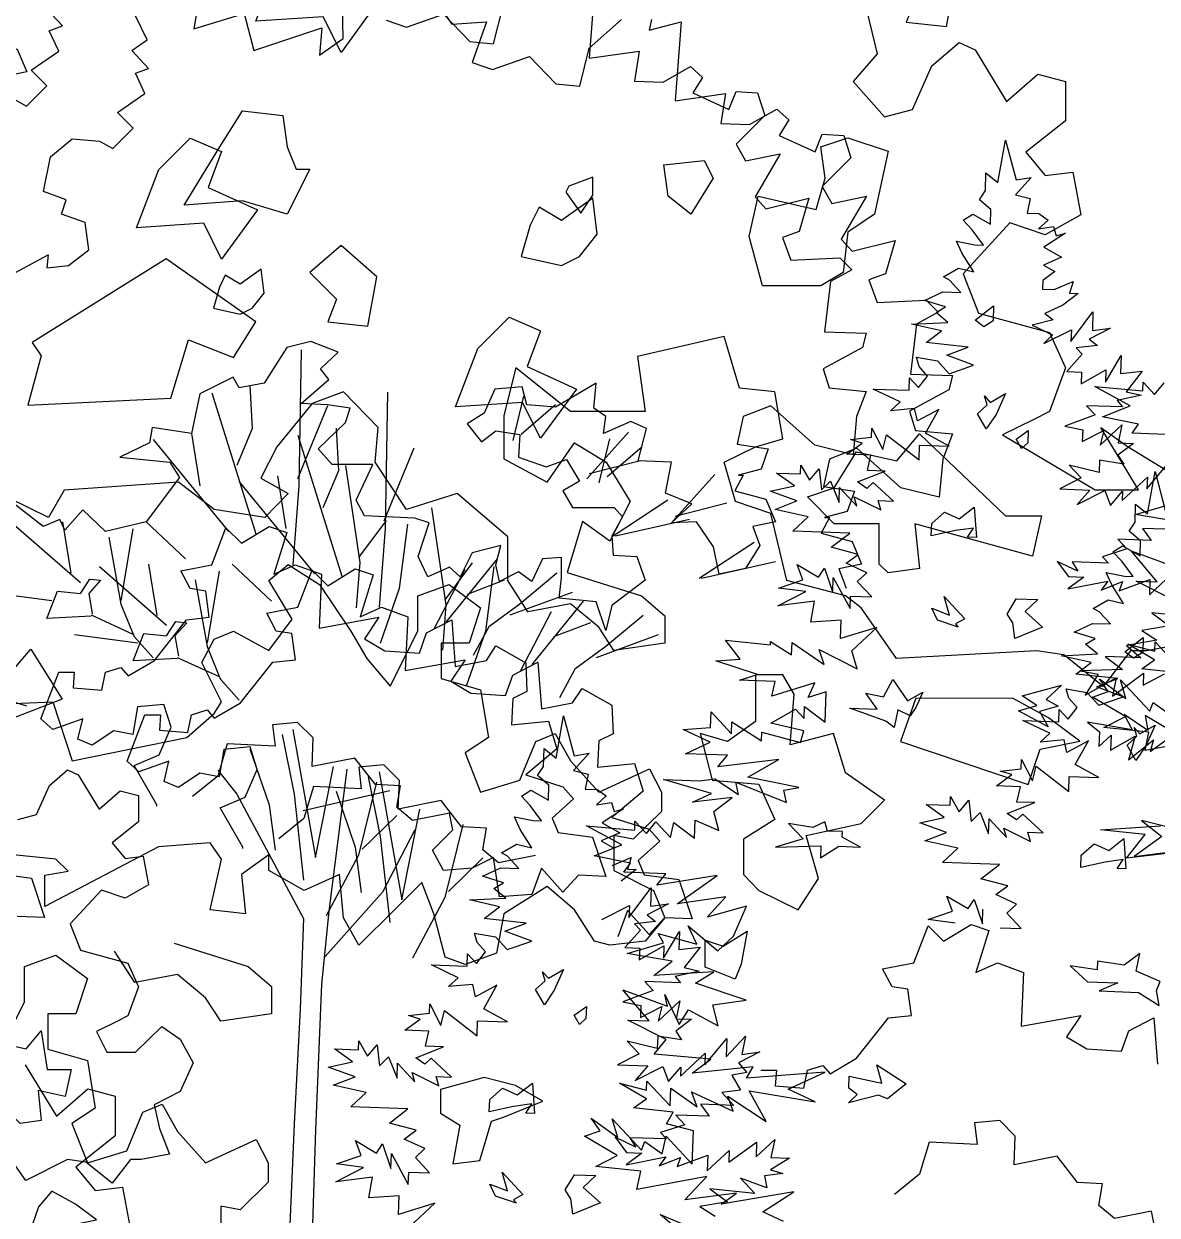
# Model space of a CAD drawing. Header units: inches. Extents: x 11.9 to 85.3, y 21.1 to 37.4.
# Drawn here: x 35.0199 to 35.4691, y 22.2492 to 22.7214 of the extents above; entities that cross this region are included whole.
import ezdxf

# ---------------------------------------------------------------- set-up
doc = ezdxf.new("R2010")
doc.units = ezdxf.units.IN
doc.header["$MEASUREMENT"] = 0
doc.layers.add('CAY', color=94, linetype='Continuous')
doc.layers.add('CAY-3', color=61, linetype='Continuous')

# ---------------------------------------------------------------- blocks, each defined once
blk = doc.blocks.new('A$C76451831')
at = {"layer": 'CAY'}
for p, q in [((5943, 1269.4), (5949.7, 1306.8)), ((5949.7, 1306.8), (5958.9, 1271.5)), ((5931.9, 1262.1), (5932.4, 1277.9)), ((5932.4, 1277.9), (5943, 1269.4)), ((5926.6, 1254.1), (5931.9, 1262.1)), ((5936.7, 1245.6), (5926.6, 1254.1)), ((5936.3, 1232.4), (5936.7, 1245.6)), ((5912.4, 1236), (5920.7, 1241.1)), ((5920.2, 1227.6), (5912.4, 1236)), ((5920.7, 1241.1), (5936.3, 1232.4)), ((5219, 1206), (5243.2, 1220.8)), ((5243.2, 1220.8), (5259.1, 1215.5)), ((5930.2, 1214.1), (5920.2, 1227.6)), ((5192.6, 1187), (5205.3, 1219.7)), ((5205.3, 1219.7), (5219, 1206)), ((5259.1, 1215.5), (5247.5, 1178.6)), ((5906.3, 1217.6), (5922.5, 1214.3)), ((5911.3, 1206.6), (5906.3, 1217.6)), ((5922.5, 1214.3), (5930.2, 1214.1)), ((5921.6, 1190.3), (5911.3, 1206.6)), ((5894.8, 1185.8), (5908.2, 1193.5)), ((5908.2, 1193.5), (5921.6, 1190.3)), ((5165.2, 1181.8), (5192.6, 1187)), ((5173.6, 1165.9), (5165.2, 1181.8)), ((5247.5, 1178.6), (5266.4, 1187)), ((5266.4, 1187), (5289.7, 1178.6)), ((5289.7, 1178.6), (5287.5, 1131.1)), ((5900.1, 1182.9), (5894.8, 1185.8)), ((5910.1, 1172.2), (5900.1, 1182.9)), ((5878.2, 1165.1), (5894.3, 1172.7)), ((5894.3, 1172.7), (5910.1, 1172.2)), ((5187.3, 1163.8), (5173.6, 1165.9)), ((5190.5, 1140.6), (5187.3, 1163.8)), ((5896.6, 1159.5), (5878.2, 1165.1)), ((5888.2, 1154.3), (5896.6, 1159.5)), ((4942.9, 1133.8), (4956.7, 1149.9)), ((4956.7, 1149.9), (4984.6, 1105.9)), ((5898.8, 1145.8), (5888.2, 1154.3)), ((5142, 1102.7), (5170.5, 1138.5)), ((5170.5, 1138.5), (5190.5, 1140.6)), ((5287.5, 1131.1), (5340.3, 1140.6)), ((5340.3, 1140.6), (5327.6, 1121.6)), ((5382.5, 1126.9), (5404.6, 1138.5)), ((5404.6, 1138.5), (5407.8, 1097.4)), ((5866.6, 1144.2), (5898.8, 1145.8)), ((5893.1, 1138.3), (5866.6, 1144.2)), ((5879.6, 1127.9), (5893.1, 1138.3)), ((5376.1, 1109), (5382.5, 1126.9)), ((5916.6, 1123.9), (5879.6, 1127.9)), ((5327.6, 1121.6), (5345.5, 1111.1)), ((5435.2, 1102.7), (5443.6, 1115.3)), ((5443.6, 1115.3), (5470, 1100.6)), ((5871, 1115), (5889.4, 1111.7)), ((5873.4, 1106.8), (5871, 1115)), ((5897.8, 1116.8), (5916.6, 1123.9)), ((5921.5, 1107.8), (5897.8, 1116.8)), ((4984.6, 1105.9), (4929.6, 1084.7)), ((5345.5, 1111.1), (5376.1, 1109)), ((5880.8, 1098.4), (5873.4, 1106.8)), ((5889.4, 1111.7), (5899.9, 1100.4)), ((5899.9, 1100.4), (5921.5, 1107.8)), ((5098.8, 1092.1), (5112.5, 1096.3)), ((5112.5, 1096.3), (5118.8, 1089)), ((5118.8, 1089), (5142, 1102.7)), ((5407.8, 1097.4), (5435.2, 1102.7)), ((5470, 1100.6), (5471.1, 1075.2)), ((5864.5, 1085.8), (5864.9, 1096.7)), ((5864.9, 1096.7), (5872.8, 1088.2)), ((5872.8, 1088.2), (5880.8, 1098.4)), ((5057.6, 1092.1), (5071.3, 1092.1)), ((5071.3, 1092.1), (5070.3, 1078.4)), ((5095.6, 1076.3), (5098.8, 1092.1)), ((5420.6, 1053.6), (5427.3, 1091)), ((5427.3, 1091), (5436.5, 1055.8)), ((5856.5, 1075.7), (5832.8, 1086.9)), ((5832.8, 1086.9), (5864.5, 1085.8)), ((5070.3, 1078.4), (5095.6, 1076.3)), ((5471.1, 1075.2), (5458.4, 1068.9)), ((5848, 1067.8), (5856.5, 1075.7)), ((5458.4, 1068.9), (5457.3, 1045.7)), ((5869.4, 1069.8), (5848, 1067.8)), ((5871.7, 1058.8), (5869.4, 1069.8)), ((5890.7, 1069), (5871.7, 1058.8)), ((5879.1, 1048.1), (5890.7, 1069)), ((5409.5, 1046.3), (5410, 1062.2)), ((5410, 1062.2), (5420.6, 1053.6)), ((5449.8, 1058.1), (5436.1, 1042.7)), ((5436.5, 1055.8), (5449.8, 1058.1)), ((5831.4, 1044.3), (5831.6, 1052.5)), ((5831.6, 1052.5), (5841.4, 1033.6)), ((4973.2, 1029.6), (4989.3, 1043.4)), ((4989.3, 1043.4), (4998.7, 1039.1)), ((5268.6, 1047.8), (5246.4, 1045.7)), ((5246.4, 1045.7), (5248.5, 1026.7)), ((5282.3, 1034.1), (5268.6, 1047.8)), ((5404.2, 1038.3), (5409.5, 1046.3)), ((5436.1, 1042.7), (5449.1, 1039.5)), ((5457.3, 1045.7), (5490, 1048.9)), ((5490, 1048.9), (5497.4, 1024.6)), ((5812.7, 1042.3), (5831.4, 1044.3)), ((5823, 1039.2), (5812.7, 1042.3)), ((5841.4, 1033.6), (5844.6, 1046.6)), ((5844.6, 1046.6), (5873.3, 1024.3)), ((5900, 1036.5), (5879.1, 1048.1)), ((4998.7, 1039.1), (5017.2, 1008.8)), ((5281.2, 1008.8), (5282.3, 1034.1)), ((5414.3, 1029.8), (5404.2, 1038.3)), ((5449.1, 1039.5), (5446.4, 1026.4)), ((5809.5, 1029.2), (5823, 1039.2)), ((5873.3, 1024.3), (5873.7, 1037.4)), ((5873.7, 1037.4), (5900, 1036.5)), ((4961.8, 1004.1), (4973.2, 1029.6)), ((5017.2, 1008.8), (5035.7, 1024.9)), ((5035.7, 1024.9), (5051.8, 1020.6)), ((5051.8, 1020.6), (5051.8, 997.4)), ((5273.8, 1025), (5197.2, 1007.3)), ((5206.3, 1028.8), (5197.9, 1000.4)), ((5248.5, 1026.7), (5206.3, 1028.8)), ((5390, 1020.2), (5398.3, 1025.4)), ((5398.3, 1025.4), (5413.9, 1016.7)), ((5413.9, 1016.7), (5414.3, 1029.8)), ((5446.4, 1026.4), (5456.8, 1026.1)), ((5464.8, 1020.4), (5456.3, 1012.5)), ((5456.8, 1026.1), (5464.8, 1020.4)), ((5497.4, 1024.6), (5470, 1001.4)), ((5830.8, 1028.5), (5809.5, 1029.2)), ((5827.6, 1015), (5830.8, 1028.5)), ((5319.2, 1016.2), (5281.2, 1008.8)), ((5337.1, 993), (5319.2, 1016.2)), ((5397.8, 1011.8), (5390, 1020.2)), ((5407.8, 998.3), (5397.8, 1011.8)), ((5456.3, 1012.5), (5469.5, 1014.7)), ((5469.5, 1014.7), (5472, 1006.5)), ((5747.3, 1012.8), (5768.6, 1012.1)), ((5763.2, 1001.4), (5747.3, 1012.8)), ((5768.6, 1012.1), (5768.9, 1019.8)), ((5768.9, 1019.8), (5776.6, 1006.4)), ((5776.6, 1006.4), (5785.1, 1016.5)), ((5785.1, 1016.5), (5787.1, 997.8)), ((5819.1, 1004.9), (5843.5, 1014.5)), ((5843.5, 1014.5), (5827.6, 1015)), ((4945.3, 999.7), (4961.8, 1004.1)), ((5197.9, 1000.4), (5175.7, 982.4)), ((5389, 990.8), (5383.9, 1001.9)), ((5383.9, 1001.9), (5400.1, 998.6)), ((5480.2, 1008.9), (5461.2, 996.5)), ((5470, 1001.4), (5502.7, 990.9)), ((5472, 1006.5), (5480.2, 1008.9)), ((5741.8, 996.7), (5763.2, 1001.4)), ((5787.1, 997.8), (5795.1, 1005.7)), ((5795.1, 1005.7), (5802.6, 986.9)), ((5802.6, 986.9), (5803.1, 1000)), ((5803.1, 1000), (5818.4, 983.6)), ((5827.1, 999.2), (5819.1, 1004.9)), ((5832.7, 1004.4), (5827.1, 999.2)), ((5850.7, 987.9), (5832.7, 1004.4)), ((5051.8, 997.4), (5028.6, 978.9)), ((5359.3, 991.9), (5337.1, 993)), ((5356.1, 972.9), (5359.3, 991.9)), ((5399.3, 974.6), (5389, 990.8)), ((5400.1, 998.6), (5407.8, 998.3)), ((5461.2, 996.5), (5476.8, 987.8)), ((5502.7, 990.9), (5512.2, 980.3)), ((5765.5, 988.2), (5741.8, 996.7)), ((5818.4, 983.6), (5815.9, 991.8)), ((5815.9, 991.8), (5839.5, 980.1)), ((5028.6, 978.9), (5040, 965.1)), ((5476.8, 987.8), (5460.6, 980.6)), ((5460.6, 980.6), (5470.9, 974.8)), ((5512.2, 980.3), (5493.2, 963.4)), ((5746.2, 980.7), (5765.5, 988.2)), ((5775.4, 974.2), (5746.2, 980.7)), ((5839.5, 980.1), (5837.1, 988.4)), ((5837.1, 988.4), (5850.7, 987.9)), ((5369.8, 961.3), (5356.1, 972.9)), ((5372.4, 970.1), (5385.8, 977.8)), ((5377.7, 967.2), (5372.4, 970.1)), ((5385.8, 977.8), (5399.3, 974.6)), ((5761.9, 961.5), (5775.4, 974.2)), ((5040, 965.1), (5056.1, 967.1)), ((5056.1, 967.1), (5060.8, 941.9)), ((5402.5, 967.7), (5369.8, 961.3)), ((5387.7, 956.4), (5377.7, 967.2)), ((5470.3, 959), (5486.9, 966.1)), ((5486.9, 966.1), (5483.8, 955.8)), ((5493.2, 963.4), (5498.5, 950.8)), ((5812.1, 959.8), (5761.9, 961.5)), ((5795.8, 947.2), (5812.1, 959.8)), ((5355.8, 949.4), (5371.9, 957)), ((5374.2, 943.7), (5355.8, 949.4)), ((5371.9, 957), (5387.7, 956.4)), ((5491.5, 955.5), (5478, 945.1)), ((5483.8, 955.8), (5491.5, 955.5)), ((5498.5, 950.8), (5529.1, 946.6)), ((5819.6, 940.9), (5795.8, 947.2)), ((5019.2, 937.2), (4991.7, 907.3)), ((5040, 930.1), (5019.2, 937.2)), ((5060.8, 941.9), (5040, 930.1)), ((5365.8, 938.6), (5374.2, 943.7)), ((5376.4, 930.1), (5365.8, 938.6)), ((5485, 913.1), (5504.5, 939.2)), ((5504.5, 939.2), (5503.9, 922.9)), ((5529.1, 946.6), (5540.7, 911.8)), ((5808.9, 933.2), (5819.6, 940.9)), ((5344.2, 928.5), (5376.4, 930.1)), ((5370.7, 922.5), (5344.2, 928.5)), ((5770.8, 918.6), (5765.8, 931.9)), ((5765.8, 931.9), (5784.4, 920.9)), ((5784.4, 920.9), (5789.7, 928.8)), ((5789.7, 928.8), (5797.1, 907.3)), ((5827.2, 924.8), (5808.9, 933.2)), ((5357.2, 912.1), (5370.7, 922.5)), ((5460.9, 911.2), (5485.4, 923.5)), ((5483.7, 919.1), (5475.3, 895.9)), ((5502.7, 898.1), (5483.7, 919.1)), ((5485.4, 923.5), (5485, 913.1)), ((5519.9, 925), (5501, 915.3)), ((5501, 915.3), (5508.5, 909.6)), ((5503.9, 922.9), (5519.9, 925)), ((5749.2, 911.2), (5770.8, 918.6)), ((5797.1, 907.3), (5797.6, 920.4)), ((5818.7, 916.9), (5827.2, 924.8)), ((5831.4, 903.4), (5818.7, 916.9)), ((4991.7, 907.3), (5000.7, 884.1)), ((5394.2, 908.1), (5357.2, 912.1)), ((5375.4, 901.1), (5394.2, 908.1)), ((5508.5, 909.6), (5489.8, 907.5)), ((5489.8, 907.5), (5495.1, 901.9)), ((5516.4, 912.8), (5502.7, 898.1)), ((5540.7, 911.8), (5516.4, 912.8)), ((5773.1, 908.1), (5749.2, 911.2)), ((5351, 891), (5348.6, 899.3)), ((5348.6, 899.3), (5367.1, 895.9)), ((5367.1, 895.9), (5377.5, 884.7)), ((5399.1, 892.1), (5375.4, 901.1)), ((5495.1, 901.9), (5481.4, 886.5)), ((5515.5, 877.1), (5529.5, 900.7)), ((5529.5, 900.7), (5528.9, 884.8)), ((5812.9, 904), (5831.4, 903.4)), ((5000.7, 884.1), (5042.4, 872.7)), ((5358.4, 882.6), (5351, 891)), ((5377.5, 884.7), (5399.1, 892.1)), ((5481.4, 886.5), (5494.5, 886)), ((5494.1, 875.6), (5515.9, 888)), ((5494.5, 886), (5494.1, 875.6)), ((5515.9, 888), (5515.5, 877.1)), ((5528.9, 884.8), (5548, 886.9)), ((5548, 886.9), (5533.8, 868.8)), ((5342.1, 870.1), (5342.5, 880.9)), ((5342.5, 880.9), (5350.4, 872.5)), ((5350.4, 872.5), (5358.4, 882.6)), ((5042.4, 872.7), (5051.8, 851.9)), ((5310.5, 871.2), (5342.1, 870.1)), ((5334.1, 859.9), (5310.5, 871.2)), ((5547.3, 865.6), (5525.8, 860.9)), ((5533.8, 868.8), (5547.3, 865.6)), ((5325.6, 852), (5334.1, 859.9)), ((5347, 854), (5325.6, 852)), ((5349.4, 843.1), (5347, 854)), ((5368.3, 853.3), (5349.4, 843.1)), ((5356.7, 832.4), (5368.3, 853.3)), ((5498.9, 856.4), (5506.3, 848.5)), ((5530.6, 855.3), (5498.9, 856.4)), ((5525.8, 860.9), (5530.6, 855.3)), ((5051.8, 851.9), (5042.4, 826.3)), ((5506.3, 848.5), (5479.7, 838.5)), ((5309, 828.6), (5309.3, 836.7)), ((5309.3, 836.7), (5319, 817.8)), ((5377.6, 820.8), (5356.7, 832.4)), ((5479.7, 838.5), (5495.4, 835.2)), ((5495.4, 835.2), (5495.1, 824.8)), ((5495.1, 824.8), (5514, 834.6)), ((5510.8, 821.5), (5530, 839.5)), ((5514, 834.6), (5510.8, 821.5)), ((5530, 839.5), (5526.8, 823.7)), ((5033.3, 821.6), (5014.8, 812.5)), ((5042.4, 826.3), (5033.3, 821.6)), ((5287.1, 813.5), (5300.6, 823.4)), ((5290.3, 826.5), (5309, 828.6)), ((5300.6, 823.4), (5290.3, 826.5)), ((5319, 817.8), (5322.2, 830.9)), ((5322.2, 830.9), (5350.9, 808.5)), ((5350.9, 808.5), (5351.3, 821.7)), ((5351.3, 821.7), (5377.6, 820.8)), ((5540.3, 823.2), (5526.4, 812.8)), ((5526.8, 823.7), (5540.3, 823.2)), ((5014.8, 812.5), (5023.9, 794.1)), ((5049.4, 794.1), (5072.6, 816.9)), ((5072.6, 816.9), (5088.7, 805.5)), ((5308.4, 812.7), (5287.1, 813.5)), ((5305.2, 799.3), (5308.4, 812.7)), ((5526.4, 812.8), (5531.5, 805)), ((5088.7, 805.5), (5100.1, 784.6)), ((5246.2, 796.3), (5246.5, 804)), ((5246.5, 804), (5254.2, 790.6)), ((5254.2, 790.6), (5262.7, 800.7)), ((5262.7, 800.7), (5264.7, 782.1)), ((5510, 797.5), (5483.5, 803.9)), ((5483.5, 803.9), (5494, 792.7)), ((5510.4, 808.4), (5510, 797.5)), ((5531.5, 805), (5510.4, 808.4)), ((5552.1, 782.9), (5571.5, 806.3)), ((5570.9, 790), (5587.9, 808.4)), ((5571.5, 806.3), (5570.9, 790)), ((5587.9, 808.4), (5584.6, 792.2)), ((5023.9, 794.1), (5049.4, 794.1)), ((5240.9, 785.6), (5224.9, 797.1)), ((5224.9, 797.1), (5246.2, 796.3)), ((5264.7, 782.1), (5272.7, 790)), ((5272.7, 790), (5280.2, 771.1)), ((5296.7, 789.1), (5321.1, 798.7)), ((5304.7, 783.4), (5296.7, 789.1)), ((5321.1, 798.7), (5305.2, 799.3)), ((5494, 792.7), (5475, 782.9)), ((5530.4, 772.8), (5552.4, 793.3)), ((5552.4, 793.3), (5552.1, 782.9)), ((5600.5, 794.4), (5581.6, 784.6)), ((5584.6, 792.2), (5600.5, 794.4)), ((4951.7, 782.9), (4979.4, 737.5)), ((5100.1, 784.6), (5088.7, 759.5)), ((5219.4, 781), (5240.9, 785.6)), ((5243.1, 772.4), (5219.4, 781)), ((5280.2, 771.1), (5280.7, 784.3)), ((5280.7, 784.3), (5296, 767.8)), ((5310.3, 788.7), (5304.7, 783.4)), ((5328.3, 772.2), (5310.3, 788.7)), ((5475, 782.9), (5501.7, 782)), ((5501.7, 782), (5490.4, 769.2)), ((5490.4, 769.2), (5514.9, 781.5)), ((5514.9, 781.5), (5519.8, 768.2)), ((5519.8, 768.2), (5530.7, 781)), ((5530.7, 781), (5530.4, 772.8)), ((5581.6, 784.6), (5589, 776.2)), ((5223.8, 764.9), (5243.1, 772.4)), ((5296, 767.8), (5293.5, 776.1)), ((5293.5, 776.1), (5317.1, 764.4)), ((5314.7, 772.6), (5328.3, 772.2)), ((5317.1, 764.4), (5314.7, 772.6)), ((5589, 776.2), (5575.8, 773.9)), ((5575.8, 773.9), (5583.5, 760.5)), ((4979.4, 737.5), (5007.1, 761.7)), ((5007.1, 761.7), (5031.3, 755.2)), ((5088.7, 759.5), (5065.6, 747.7)), ((5253, 758.5), (5223.8, 764.9)), ((5239.5, 745.8), (5253, 758.5)), ((5583.5, 760.5), (5567.1, 758.4)), ((5567.1, 758.4), (5577.6, 747.1)), ((5031.3, 755.2), (5031.3, 720.4)), ((5065.6, 747.7), (5070.3, 726.8)), ((5577.6, 747.1), (5548.1, 748.2)), ((5548.1, 748.2), (5555.9, 737.5)), ((5289.7, 744), (5239.5, 745.8)), ((5273.4, 731.5), (5289.7, 744)), ((5526.5, 738.5), (5534.4, 730.1)), ((5555.9, 737.5), (5526.5, 738.5)), ((5070.3, 726.8), (5079.3, 704)), ((5297.2, 725.2), (5273.4, 731.5)), ((5534.4, 730.1), (5512.8, 723.1)), ((5031.3, 720.4), (4996.5, 692.7)), ((5248.4, 702.9), (5243.4, 716.2)), ((5243.4, 716.2), (5262.1, 705.1)), ((5286.5, 717.4), (5297.2, 725.2)), ((5304.8, 709.1), (5286.5, 717.4)), ((5472.8, 719.1), (5482.8, 705.6)), ((5491.1, 710.3), (5472.8, 719.1)), ((5518.1, 717.5), (5485.9, 718.6)), ((5485.9, 718.6), (5491.1, 710.3)), ((5512.8, 723.1), (5518.1, 717.5)), ((5597.3, 701.6), (5613.7, 716.9)), ((5613.7, 716.9), (5610.4, 701.1)), ((4952.3, 680.8), (4931.5, 710.7)), ((5262.1, 705.1), (5267.3, 713.1)), ((5267.3, 713.1), (5274.7, 691.5)), ((5296.4, 701.2), (5304.8, 709.1)), ((5496.3, 705.1), (5482.4, 694.7)), ((5482.8, 705.6), (5496.3, 705.1)), ((5554.2, 689.5), (5573.5, 707.4)), ((5573.1, 697), (5597.7, 714.7)), ((5573.5, 707.4), (5573.1, 697)), ((5597.7, 714.7), (5597.3, 701.6)), ((4989.3, 699.3), (4952.3, 680.8)), ((5005.4, 696.9), (4989.3, 699.3)), ((5028.6, 678.5), (5005.4, 696.9)), ((5044.7, 699.3), (5028.6, 678.5)), ((5054.2, 699.3), (5044.7, 699.3)), ((5079.3, 704), (5054.2, 699.3)), ((5226.8, 695.5), (5248.4, 702.9)), ((5250.7, 692.4), (5226.8, 695.5)), ((5274.7, 691.5), (5275.2, 704.7)), ((5275.2, 704.7), (5290.1, 677.4)), ((5309, 687.6), (5296.4, 701.2)), ((5482.4, 694.7), (5517.5, 701.6)), ((5517.5, 701.6), (5511.8, 693.7)), ((5511.8, 693.7), (5530.6, 701.2)), ((5527.6, 693.1), (5554.7, 703.1)), ((5530.6, 701.2), (5527.6, 693.1)), ((5554.7, 703.1), (5554.2, 689.5)), ((5626.7, 700.5), (5610, 690.2)), ((5610.4, 701.1), (5626.7, 700.5)), ((4996.5, 692.7), (5013.6, 672)), ((5226.3, 679.6), (5250.7, 692.4)), ((5258.6, 683.9), (5226.3, 679.6)), ((5255.2, 665.5), (5258.6, 683.9)), ((5290.1, 677.4), (5290.5, 688.3)), ((5290.5, 688.3), (5309, 687.6)), ((5620.8, 687.1), (5604.8, 685)), ((5604.8, 685), (5606.7, 674.5)), ((5610, 690.2), (5620.8, 687.1)), ((5013.6, 672), (5037.8, 675)), ((5037.8, 675), (5044.9, 637.2)), ((5596.1, 669.4), (5556.4, 673.5)), ((5556.4, 673.5), (5571.9, 662.1)), ((5606.7, 674.5), (5583.5, 683)), ((5583.5, 683), (5596.1, 669.4)), ((5282, 667.2), (5255.2, 665.5)), ((5281.5, 650.9), (5282, 667.2)), ((5313.5, 660.7), (5281.5, 650.9)), ((5291.5, 640.2), (5313.5, 660.7)), ((5571.9, 662.1), (5547.7, 658)), ((5547.7, 658), (5561, 649.3)), ((3883.8, 380.2), (3846.1, 373.1)), ((3831.9, 373.1), (3807.8, 341.8)), ((3846.1, 373.1), (3831.9, 373.1))]:
    blk.add_line(p, q, dxfattribs=at)
for points in [[(4940.6, 1706.2), (4920.5, 1700.9), (4924.8, 1700.9), (4917.4, 1687.2), (4944.8, 1679.8), (4953.2, 1659.8), (4933.2, 1655.6), (4939.5, 1638.7)], [(4953.2, 1099.5), (4933.2, 1105.8)], [(4942.7, 1482.3), (4972.2, 1498.2), (4971.1, 1486.6), (4990.1, 1488.7), (5008, 1502.4), (5004.9, 1526.6), (4983.8, 1534), (4988, 1546.7), (4968, 1554.1), (4974.3, 1584.7), (4993.3, 1600.5), (5017.5, 1598.4), (5029.1, 1592), (5047.1, 1610), (5033.4, 1623.7), (5057.6, 1640.6), (5049.2, 1658.5), (5060.8, 1662.7), (5046, 1678.5), (5059.7, 1688), (5049.2, 1709.1)], [(5106.1, 1729.1), (5100.9, 1697.5), (5145.2, 1711.2), (5153.6, 1678.5), (5213.7, 1698.6), (5211.6, 1674.3), (5232.7, 1689.1), (5231.6, 1748.1)], [(5317.1, 1718.6), (5328.7, 1701.7), (5359.3, 1703.8), (5346.6, 1668), (5364.5, 1661.6), (5397.2, 1673.2), (5420.4, 1649), (5441.5, 1646.9), (5450, 1680.6), (5478.4, 1705.9)], [(5504.8, 1705.9), (5502.7, 1696.5), (5531.2, 1703.8), (5525.9, 1634.2), (5570.2, 1640.6), (5566, 1614.2), (5591.3, 1613.1), (5615.5, 1626.8), (5626.1, 1617.3), (5617.7, 1603.6), (5649.3, 1588.9), (5655.6, 1604.7), (5674.6, 1603.6), (5680.9, 1583.6), (5655.6, 1558.3), (5664.1, 1543.5), (5694.7, 1549.8), (5672.5, 1511.9), (5682, 1501.3), (5720, 1510.8), (5711.5, 1481.3), (5696.8, 1476), (5704.1, 1456), (5747.4, 1458.1), (5757.9, 1447.5), (5738.9, 1437), (5733.7, 1392.7), (5770.6, 1391.6), (5767.4, 1379), (5732.6, 1360), (5737.9, 1343.1), (5770.6, 1340), (5762.2, 1317.8), (5759, 1284.1), (5725.2, 1292.5), (5686.2, 1327.3), (5662, 1317.8), (5656.7, 1293.6), (5684.1, 1289.3), (5677.8, 1271.4), (5657.7, 1266.1), (5662, 1266.1), (5654.6, 1252.4), (5682, 1245), (5690.4, 1225), (5670.4, 1220.8), (5676.7, 1203.9)], [(594.3, 1248.1), (605.9, 1241.8), (623.8, 1259.7), (610.1, 1273.4), (634.4, 1290.3), (625.9, 1308.2), (637.6, 1312.5), (622.8, 1328.3)], [(923.4, 1317.7), (941.3, 1311.4), (974, 1323), (997.2, 1298.7), (1018.3, 1296.6), (1026.7, 1330.4)], [(1107.9, 1353.6), (1102.7, 1284), (1147, 1290.3), (1142.7, 1263.9), (1168.1, 1262.9), (1192.3, 1276.6), (1202.9, 1267.1), (1194.4, 1253.4), (1226.1, 1238.6), (1232.4, 1254.5), (1251.4, 1253.4), (1257.7, 1233.4), (1232.4, 1208), (1240.8, 1193.3), (1271.4, 1199.6), (1249.3, 1161.6), (1258.8, 1151.1), (1296.7, 1160.6), (1288.3, 1131.1), (1273.5, 1125.8), (1280.9, 1105.7), (1324.2, 1107.9), (1334.7, 1097.3), (1315.7, 1086.8), (1310.4, 1042.5), (1347.4, 1041.4), (1344.2, 1028.7), (1309.4, 1009.8), (1314.7, 992.9), (1347.4, 989.7), (1338.9, 967.6), (1335.8, 933.8), (1302, 942.3), (1263, 977.1), (1238.7, 967.6), (1233.4, 943.3), (1260.9, 939.1), (1254.5, 921.2), (1234.5, 915.9), (1238.7, 915.9), (1231.3, 902.2), (1258.8, 894.8), (1267.2, 874.8), (1247.2, 870.5), (1253.5, 853.7)], [(5271.7, 1376.9), (5269.6, 1256.6), (5264.3, 1187)], [(5192.6, 1338.9), (5231.6, 1214.5)], [(5226.4, 1345.2), (5228.5, 1307.3), (5214.8, 1274.6)], [(5294.9, 1327.3), (5268.6, 1263)], [(5467.9, 1335.7), (5458.4, 1296.7)], [(5496.4, 1328.4), (5465.8, 1302)], [(5140.9, 1297.8), (5207.4, 1216.6)], [(5174.7, 1303.1), (5182.1, 1256.6)], [(5560.7, 1304.1), (5523.8, 1263)], [(5310.7, 1274.6), (5323.4, 1189.1), (5320.2, 1149.1)], [(5571.3, 1278.8), (5525.9, 1267.2)], [(5595.5, 1244), (5547, 1212.3)], [(5017.5, 1222.9), (5076.6, 1171.2)], [(5060.8, 1225), (5068.2, 1179.7)], [(5134.6, 1225), (5169.4, 1192.3)], [(5346.6, 1226.1), (5322.3, 1193.4)], [(5365.6, 1222.9), (5358.2, 1165.9), (5341.3, 1117.4)], [(5614.5, 1227.1), (5549.1, 1212.3)], [(1194, 238.6), (1165.5, 263.2), (1199.8, 248.8)], [(1274.4, 257.1), (1256.2, 265.5), (1283.5, 283.1), (1219.2, 272.2), (1232.7, 282.1), (1187.2, 276), (1206.5, 296.7), (1144.9, 285.2), (1148.2, 301.4), (1108.5, 305.5), (1127.4, 315.3), (1098.5, 332.2), (1112.3, 337.1), (1104.5, 348.3), (1127.9, 331.1), (1123.1, 347.6), (1148.9, 320), (1151.8, 327.6), (1167.3, 316.6), (1170.6, 332.4), (1193.7, 307.5), (1194.8, 337), (1171, 343.2), (1176.8, 353.5), (1142, 357.4), (1153.2, 365.2), (1129.6, 379.1), (1153.4, 372.9), (1153.7, 381), (1174.2, 359), (1174.8, 374.8), (1198.2, 358.2), (1193.2, 371.5), (1229.8, 354.3), (1225.3, 367.6), (1258.9, 345.2), (1244, 372.4), (1302.2, 362.7), (1278.5, 373.9), (1311.2, 388.7), (1241.7, 383.4), (1247.5, 393.6), (1193.8, 387.8), (1210.1, 400.4), (1160, 404.8), (1170.8, 417.6), (1137, 434.6), (1155.6, 434), (1132.5, 461.5), (1171.9, 447), (1169.5, 457.5), (1182.2, 430.8), (1190.3, 443.7), (1216.6, 429.6), (1211.8, 448.3), (1241.4, 452.3), (1196.6, 467.5), (1212.8, 477.3), (1159.7, 474.2), (1176, 486.8), (1136.3, 493.6), (1168.4, 502.9), (1163.7, 511.2), (1197.8, 501.9), (1190.2, 518), (1216.2, 495.8), (1230.2, 508.9), (1241.6, 535.3), (1206.8, 525.6), (1223.3, 543.6), (1180.5, 537.4), (1215.8, 562.4), (1162.5, 553.9), (1170.5, 564), (1133.4, 565.3), (1139.1, 573.3), (1107.2, 579.8), (1131.5, 589.4), (1100.4, 606.4), (1142.9, 602.6), (1143.1, 610.3), (1153.2, 599.5), (1161.7, 609.7), (1174.4, 596.1), (1177.5, 609.1), (1195.6, 595.3), (1196.2, 611.2), (1217.2, 602.3), (1212.8, 618.8), (1229.1, 631.3), (1194, 627.1), (1210.6, 634.7), (1168.4, 647.1), (1200.1, 646), (1213.8, 647.7), (1234.6, 633.9), (1232.3, 644.8), (1276.9, 627), (1274.6, 637.9), (1287.8, 640.2), (1242.8, 649.4), (1270.1, 664.8), (1216.4, 658.5), (1224.9, 668.7), (1187.8, 670), (1209.5, 680.1), (1185.8, 691.3), (1209.9, 693.2), (1210.4, 706.8), (1228.3, 687.6), (1228.7, 698), (1254.8, 681.2), (1255.1, 688.9), (1289.2, 680), (1292.3, 690.3), (1263.1, 696.8), (1284.8, 709.2), (1292.7, 701.2), (1293, 711.6), (1311.1, 697.8), (1312.1, 724.6), (1296, 719.7), (1301.9, 732.6), (1263.9, 720.8), (1267.1, 733.8), (1235.4, 734.9), (1251.4, 739.8), (1214.7, 752), (1236, 753.5), (1223, 770.3), (1262.8, 766.2), (1262.9, 768.9), (1281.5, 757.4), (1281.9, 768.2), (1310.2, 748.6), (1305.7, 761.9), (1339.5, 744.9), (1334.6, 760.9), (1356.7, 781.5), (1324.6, 771.7), (1325.2, 788), (1298.4, 786.2), (1301.7, 804.7), (1269.4, 800.4), (1293.9, 813.1), (1270, 816.2), (1291.5, 823.6), (1286.5, 837), (1305.2, 825.9), (1310.4, 833.9), (1317.9, 812.3), (1318.3, 825.4), (1333.2, 798.2), (1333.6, 809), (1352.2, 808.4), (1339.5, 822), (1347.9, 829.8), (1329.6, 838.2), (1340.3, 846), (1316.5, 852.2), (1332.8, 864.8), (1282.6, 866.6), (1296.2, 879.2), (1266.9, 885.7), (1286.2, 893.2), (1262.5, 901.7), (1284, 906.4), (1268.1, 917.8), (1289.3, 917.1), (1289.6, 924.8), (1297.3, 911.4), (1305.8, 921.5), (1307.9, 902.9), (1315.9, 910.7), (1323.4, 891.9), (1323.8, 905), (1339.1, 888.6), (1336.7, 896.9), (1360.3, 885.2), (1357.8, 893.4), (1371.4, 892.9), (1353.4, 909.4), (1347.8, 904.2), (1339.8, 909.9), (1364.2, 919.5), (1348.4, 920), (1351.5, 933.5), (1330.3, 934.3), (1343.8, 944.2), (1333.4, 947.3), (1352.1, 949.4), (1352.4, 957.5), (1362.1, 938.6), (1365.3, 951.6), (1394, 929.3), (1394.4, 942.4), (1420.7, 941.5), (1399.8, 953.1), (1411.4, 974), (1392.5, 963.8), (1390.1, 974.8), (1368.8, 972.8), (1377.2, 980.7), (1353.6, 991.9), (1385.3, 990.8), (1385.6, 1001.7), (1393.5, 993.3), (1401.6, 1003.4), (1394.2, 1011.8), (1391.7, 1020.1), (1410.2, 1016.7), (1420.7, 1005.5), (1442.2, 1012.9), (1418.5, 1021.8), (1437.3, 1028.9), (1400.3, 1032.9), (1413.8, 1043.3), (1387.3, 1049.2), (1419.5, 1050.8), (1409, 1059.4), (1417.3, 1064.5), (1398.9, 1070.1), (1415, 1077.7), (1430.9, 1077.2), (1420.8, 1088), (1415.5, 1090.9), (1428.9, 1098.6), (1442.4, 1095.4), (1432.1, 1111.6), (1427, 1122.6), (1443.2, 1119.4), (1450.9, 1119.1), (1441, 1132.6), (1433.1, 1141), (1441.4, 1146.2), (1457, 1137.5), (1457.5, 1150.6), (1447.3, 1159.1), (1452.6, 1167.1), (1453.1, 1182.9), (1463.7, 1174.4), (1470.5, 1211.8), (1479.7, 1176.6), (1492.9, 1178.8), (1479.2, 1163.4), (1492.2, 1160.3), (1489.5, 1147.2), (1499.9, 1146.8), (1507.9, 1141.1), (1499.4, 1133.3), (1512.7, 1135.5), (1515.1, 1127.3), (1523.3, 1129.7), (1504.3, 1117.2), (1519.9, 1108.5), (1503.8, 1101.4), (1514, 1095.6), (1503.3, 1087.8), (1503, 1080.1), (1513.4, 1079.7), (1530, 1086.9), (1526.9, 1076.5), (1534.6, 1076.3), (1521.1, 1065.9), (1505, 1058.7), (1512.5, 1053), (1493.8, 1048.2), (1512, 1039.9), (1504.1, 1032), (1528.5, 1044.3), (1528.1, 1033.9), (1547.6, 1060), (1547.1, 1043.7), (1563, 1045.8), (1544.1, 1036.1), (1551.6, 1030.3), (1532.9, 1028.3), (1538.2, 1022.7), (1524.5, 1007.3), (1537.6, 1006.8), (1537.3, 996.4), (1559, 1008.8), (1558.6, 997.9), (1572.6, 1021.5), (1572, 1005.6), (1591.1, 1007.7), (1576.9, 989.6), (1590.4, 986.4), (1568.9, 981.7), (1573.7, 976.1), (1542, 977.2), (1549.5, 969.2), (1522.8, 959.3), (1538.6, 956), (1538.2, 945.6), (1557.1, 955.4), (1554, 942.3), (1573.2, 960.2), (1569.9, 944.5), (1583.5, 944), (1569.5, 933.6), (1574.7, 925.7), (1553.5, 929.2), (1553.1, 918.3), (1526.6, 924.7), (1537.1, 913.4), (1518.2, 903.7), (1544.9, 902.7), (1533.5, 890), (1558, 902.3), (1563, 889), (1573.8, 901.7), (1573.5, 893.6), (1595.6, 914.1), (1595.2, 903.7), (1614.6, 927.1)], [(1620.7, 867.9), (1591.3, 868.9), (1599.1, 858.2), (1569.6, 859.3), (1577.5, 850.8), (1556, 843.9), (1561.2, 838.3), (1529.1, 839.4), (1534.2, 831), (1515.9, 839.8), (1525.9, 826.3), (1539.5, 825.9), (1525.5, 815.5), (1560.6, 822.4), (1554.9, 814.4), (1573.8, 821.9), (1570.8, 813.9), (1597.8, 823.8), (1597.4, 810.2), (1616.6, 828.2)], [(1639.3, 790.2), (1599.5, 794.3), (1615, 782.9), (1590.8, 778.7), (1604.1, 770.1), (1577.2, 765.6), (1590, 754.7), (1558.3, 755.8), (1573.8, 744.4), (1536.6, 743), (1552.3, 740.2), (1540.8, 721.6), (1568.1, 736.9), (1564.8, 720.7), (1592.2, 741.1), (1591.9, 730.6), (1610.8, 740.4)], [(1611.9, 692.8), (1593.7, 703.8), (1595.9, 690.6), (1575.1, 704.5), (1582.3, 691.1), (1542.7, 697.9), (1553.3, 689.4), (1552.8, 676.3), (1563.6, 686.3), (1563.1, 673.2), (1584.9, 685.6), (1579.1, 664.5), (1601.1, 682.3), (1598, 672), (1622.6, 689.7)], [(1640.7, 598.4), (1590.4, 611), (1608.5, 596.8), (1583.9, 579.1), (1616.2, 583.4)], [(3881.7, 196.4), (3828.5, 190.1), (3845, 210.9), (3805.3, 215), (3858.5, 218.6)], [(3906.5, 296.7), (3844.9, 285.2), (3848.2, 301.4), (3808.5, 305.5), (3827.4, 315.3), (3798.5, 332.2), (3812.3, 337.1), (3804.5, 348.3), (3827.9, 331.1), (3823.1, 347.6), (3848.9, 320), (3851.8, 327.6), (3867.3, 316.6)], [(3876.8, 353.5), (3842, 357.4), (3853.2, 365.2), (3829.6, 379.1), (3853.4, 372.9), (3853.7, 381), (3874.2, 359)], [(3870.8, 417.6), (3837, 434.6), (3855.6, 434), (3832.5, 461.5), (3871.9, 447)], [(3876, 486.8), (3836.3, 493.6), (3868.4, 502.9)], [(3870.5, 564), (3833.4, 565.3), (3839.1, 573.3), (3807.2, 579.8), (3831.5, 589.4), (3800.4, 606.4), (3842.9, 602.6), (3843.1, 610.3), (3853.2, 599.5), (3861.7, 609.7)], [(5101.9, 1211.3), (5112.5, 1152.2), (5124.1, 1123.8), (5140.9, 1104.8)], [(5123, 1218.7), (5112.5, 1155.4)], [(5444.7, 1192.3), (5399.3, 1136.4)], [(5416.2, 1182.8), (5388.8, 1130.1)], [(5497.4, 1179.7), (5464.7, 1152.2), (5437.3, 1132.2), (5423.6, 1106.9)], [(5086.1, 1141.7), (5047.1, 1139.6), (5056.6, 1163.8), (5076.6, 1161.7), (5085, 1174.4), (5094.5, 1173.3), (5084, 1161.7), (5087.2, 1143.8)], [(5451, 1173.3), (5418.3, 1160.7)], [(4995.4, 1162.8), (5051.3, 1155.4)], [(5456.3, 1142.7), (5511.1, 1162.8)], [(5086.1, 1142.7), (5123, 1125.9)], [(5144.1, 974), (5144.1, 975), (5124.1, 1009.8), (5146.2, 1019.3), (5156.8, 1043.6), (5150.4, 1063.6), (5127.2, 1061.5), (5123, 1037.3), (5106.1, 1040.4), (5087.2, 1027.8), (5074.5, 1033.1), (5078.7, 1051), (5052.3, 1041.5), (5041.8, 1051), (5057.6, 1092.1)], [(5264.3, 1041.5), (5284.4, 928.6), (5300.2, 1008.8)], [(1253.5, 853.7), (1240.8, 833.6), (1217.6, 828.4), (1212.4, 852.6), (1197.6, 874.8), (1175.4, 873.7), (1193.4, 890.6), (1170.2, 900.1), (1175.4, 927.5), (1145.9, 928.6), (1153.3, 957), (1139.6, 963.4), (1115.3, 952.8), (1117.4, 967.6), (1106.9, 975), (1109, 997.1), (1073.1, 976), (1047.8, 978.1), (1043.6, 993.9), (1019.3, 991.8), (1009.9, 970.7), (995.1, 961.2), (1007.7, 945.4), (1020.4, 954.9), (1041.5, 951.8), (1040.4, 931.7), (1064.7, 923.3), (1082.6, 929.6), (1094.2, 910.6), (1079.5, 902.2), (1087.9, 887.4), (1124.8, 887.4), (1132.2, 879), (1122.7, 862.1), (1123.8, 845.2), (1144.9, 844.2), (1152.2, 823.1), (1122.7, 800.9), (1117.4, 778.8), (1109, 804.1), (1076.3, 807.3), (1078.4, 825.2), (1078.4, 843.1), (1061.5, 842.1), (1052, 822), (1040.4, 830.5), (1023.6, 822), (1020.4, 836.8), (1024.6, 853.7), (999.3, 847.3), (988.8, 826.2), (979.3, 834.7), (960.3, 826.2), (951.8, 844.2), (961.3, 873.7), (948.7, 877.9), (904.4, 880), (897, 893.7), (911.8, 925.4), (875.9, 925.4), (863.3, 939.1), (887.5, 962.3), (891.7, 975), (871.7, 978.1), (848.5, 979.2), (872.7, 1000.3), (865.4, 1009.8), (881.2, 1024.5), (856.9, 1034), (835.8, 1028.7), (815.8, 997.1), (793.6, 992.9), (788.4, 1002.4), (758.8, 987.6), (751.5, 952.8), (716.7, 958.1), (714.5, 944.4), (688.2, 931.7), (732.5, 927.5), (740.9, 913.8), (711.4, 874.8), (675.5, 866.3), (655.5, 885.3), (639.7, 867.4), (635.4, 876.9), (620.7, 870.5), (586.9, 896.9)], [(5254.8, 1037.3), (5265.4, 984.5), (5273.8, 908.6)], [(848.5, 1026.6), (846.4, 906.4), (841.1, 836.8)], [(5226.4, 1024.6), (5243.2, 975), (5248.5, 935)], [(803.1, 995), (805.2, 957), (791.5, 924.3)], [(5338.2, 995.1), (5322.3, 930.7), (5293.9, 877)], [(769.4, 988.7), (808.4, 864.2)], [(1044.7, 985.5), (1035.2, 946.5)], [(871.7, 977.1), (845.3, 912.7)], [(1073.1, 978.1), (1042.6, 951.8)], [(5356.1, 965.6), (5325.5, 936)], [(717.7, 947.5), (784.2, 866.3)], [(751.5, 952.8), (758.8, 906.4)], [(1137.5, 953.9), (1100.6, 912.7)], [(1484.5, 939.3), (1479.8, 947.6), (1490.5, 955.4), (1490.1, 944.5), (1484.5, 939.3)], [(1148, 928.6), (1102.7, 917)], [(887.5, 924.3), (900.2, 838.9), (897, 798.8)], [(1172.3, 893.7), (1123.8, 862.1)], [(637.6, 874.8), (644.9, 829.4)], [(711.4, 874.8), (746.2, 842.1)], [(923.4, 875.8), (899.1, 843.1)], [(1191.3, 876.9), (1125.9, 862.1)], [(594.3, 872.7), (653.4, 821)], [(634.4, 741.9), (648.1, 741.9), (647, 728.2), (672.4, 726.1), (675.5, 741.9), (689.2, 746.1), (695.6, 738.7), (718.8, 752.4), (747.2, 788.3), (767.3, 790.4), (764.1, 813.6), (750.4, 815.7), (742, 831.5), (769.4, 836.8), (782, 869.5), (795.8, 855.8), (820, 870.5), (835.8, 865.3), (824.2, 828.4), (843.2, 836.8), (866.4, 828.4), (864.3, 780.9), (917, 790.4), (904.4, 771.4), (922.3, 760.9), (952.9, 758.7), (959.2, 776.7), (981.4, 788.3), (984.5, 747.1), (1012, 752.4), (1020.4, 765.1), (1046.8, 750.3), (1047.8, 725), (1035.2, 718.7), (1034.1, 695.5), (1066.8, 698.6), (1074.2, 674.4), (1046.8, 651.2), (1079.5, 640.6), (1089, 630.1), (1070, 613.2), (1075.2, 600.5), (1105.8, 596.3), (1117.4, 561.5), (1093.2, 562.6), (1079.5, 547.8), (1060.5, 568.9), (1052, 545.7), (1023.6, 543.6), (1018.3, 578.4), (999.3, 568.9), (974, 566.8), (964.5, 584.7), (982.4, 602.7), (979.3, 617.4), (946.6, 611.1), (932.9, 622.7), (936, 641.7), (913.9, 642.7), (895.9, 665.9), (858, 658.6), (859, 683.9), (845.3, 697.6), (823.2, 695.5), (825.3, 676.5), (783.1, 678.6), (774.7, 650.1), (752.5, 632.2)], [(699.8, 868.4), (689.2, 805.2)], [(942.4, 872.7), (935, 815.7), (918.1, 767.2)], [(678.7, 861.1), (689.2, 802), (700.8, 773.5), (717.7, 754.5)], [(1021.5, 842.1), (976.1, 786.2)], [(993, 832.6), (965.6, 779.8)], [(5441.4, 818.5), (5436.7, 826.9), (5447.4, 834.6), (5447, 823.8), (5441.4, 818.5)], [(662.9, 791.4), (623.8, 789.3), (633.3, 813.6), (653.4, 811.5), (661.8, 824.1), (671.3, 823.1), (660.8, 811.5), (663.9, 793.6)], [(1027.8, 823.1), (995.1, 810.4)], [(1074.2, 829.4), (1041.5, 802), (1014.1, 782), (1000.4, 756.6)], [(572.2, 812.5), (628.1, 805.2)], [(1033.1, 792.5), (1087.9, 812.5)], [(662.9, 792.5), (699.8, 775.6)], [(720.9, 623.7), (720.9, 624.8), (700.8, 659.6), (723, 669.1), (733.5, 693.4), (727.2, 713.4), (704, 711.3), (699.8, 687), (682.9, 690.2), (663.9, 677.5), (651.3, 682.8), (655.5, 700.7), (629.1, 691.2), (618.6, 700.7), (634.4, 741.9)], [(831.6, 687), (842.2, 634.3), (850.6, 558.4)], [(841.1, 691.2), (861.1, 578.4), (877, 658.6)], [(803.1, 674.4), (820, 624.8), (825.3, 584.7)], [(774.7, 655.4), (791.5, 634.3), (850.6, 524.6), (847.4, 444.5), (842.2, 343.2), (836.9, 219.8), (831.6, 177.6), (821.1, 141.8)], [(888.6, 656.4), (872.7, 530.9), (866.4, 466.6), (861.1, 337.9), (856.9, 208.2), (854.8, 166), (859, 143.9)], [(914.9, 644.8), (899.1, 580.5), (870.6, 526.7)], [(932.9, 615.3), (902.3, 585.8)], [(948.7, 602.7), (920.2, 547.8), (869.6, 490.9)]]:
    blk.add_lwpolyline(points, dxfattribs=at)
for points in [[(5431.9, 1558.7), (5429.3, 1553.4), (5442.5, 1535), (5453, 1550.8), (5453, 1566.7)], [(5162.8, 1464.3), (5160.2, 1485.4), (5141.7, 1472.2), (5128.5, 1480.1), (5123.3, 1469.6), (5118, 1451.1), (5141.7, 1445.8), (5152.3, 1451.1)], [(5351.5, 1415.3), (5379.2, 1443), (5406.9, 1431.1), (5395, 1399.4), (5438.6, 1379.6), (5406.9, 1336.1), (5391, 1367.8), (5331.7, 1363.8)], [(1418.3, 1311.9), (1426.2, 1355.4), (1394.5, 1383.2), (1366.8, 1359.4), (1390.6, 1335.6), (1382.7, 1315.8)], [(722.8, 1185.8), (750.5, 1213.5), (778.2, 1201.7), (766.3, 1170), (809.9, 1150.2), (778.2, 1106.6), (762.4, 1138.3), (703, 1134.3)], [(1109.9, 1128.8), (1106, 1160.5), (1078.3, 1140.7), (1058.5, 1152.6), (1050.5, 1136.7), (1042.6, 1109), (1078.3, 1101.1), (1094.1, 1109)], [(5922.9, 1147.7), (5939.2, 1160.3), (5938.7, 1147.1), (5930.4, 1142)], [(5925, 1065.1), (5933.4, 1073), (5931, 1080.8), (5936.2, 1075.1), (5949.6, 1082.8), (5941.3, 1064.5), (5932.7, 1051.7)], [(1443.6, 1052.7), (1459.9, 1065.3), (1459.5, 1052.2), (1451.1, 1047)], [(1445.7, 970.1), (1454.1, 978), (1451.7, 985.8), (1456.9, 980.2), (1470.4, 987.9), (1462, 969.6), (1453.4, 956.7)], [(5923.9, 955.9), (5916.2, 956.2), (5921.4, 964.1), (5905.5, 962), (5884.1, 957.3), (5884.4, 968.1), (5895.7, 978.2), (5908.6, 972.3), (5922.1, 982.7)], [(5552.4, 869.2), (5552.4, 892.9), (5568.2, 887.7), (5589.3, 900.9), (5584, 871.8), (5578.8, 858.6)], [(1444.6, 860.9), (1436.9, 861.2), (1442.2, 869.2), (1426.3, 867), (1404.8, 862.3), (1405.2, 873.2), (1416.4, 883.2), (1429.3, 877.3), (1442.8, 887.7)], [(5402.6, 849.4), (5411, 857.2), (5408.6, 865), (5413.8, 859.4), (5427.2, 867.1), (5418.9, 848.8), (5410.3, 835.9)], [(4915.7, 781.4), (4928.9, 802.5), (4952.7, 797.2), (4965.9, 813), (4971.2, 778.7), (4992.3, 778.7), (4987, 755), (4963.2, 760.2), (4965.9, 733.8), (4947.4, 731.2), (4942.1, 736.5), (4942.1, 760.2), (4915.7, 760.2), (4899.9, 776.1)], [(1428.7, 781.7), (1410.3, 787.8), (1405.3, 798.4), (1420.9, 792.4), (1416.1, 808.9), (1434.4, 789.2), (1426.1, 784.5)], [(1476.9, 785.4), (1471.7, 793.3), (1479.9, 806.6), (1498.9, 806), (1487.6, 795.5), (1503, 781.8), (1478.7, 771.8)], [(5401.5, 740.1), (5393.8, 740.4), (5399.1, 748.4), (5383.1, 746.2), (5361.7, 741.5), (5362, 752.4), (5373.3, 762.4), (5386.2, 756.5), (5399.7, 766.9)], [(1364.6, 698.7), (1332.9, 710.2), (1356.9, 709.4), (1346.9, 723.3), (1362.7, 720.1), (1370.9, 735.6), (1383.8, 716.6), (1397.3, 724.3), (1391.3, 710.9), (1386.1, 703.4), (1375.4, 708.7), (1372.1, 693)], [(1485.1, 721.2), (1519.8, 730.4), (1506.2, 717.8), (1516.9, 712), (1500.4, 707.1), (1508.1, 693.7), (1481.9, 707.7), (1497.9, 712.6)], [(5385.6, 660.9), (5367.2, 667), (5362.2, 677.6), (5377.8, 671.6), (5372.9, 688.1), (5391.3, 668.4), (5383, 663.7)], [(5433.8, 664.7), (5428.6, 672.6), (5436.8, 685.9), (5455.8, 685.2), (5444.5, 674.7), (5459.9, 661), (5435.5, 651)], [(4975.5, 671.4), (4963.7, 657.6), (4954.7, 632), (4984.6, 620.6), (4991.7, 641.5), (5014.8, 646.2), (4996.4, 660)], [(1313.2, 601.7), (1310.8, 609.9), (1300.2, 604.8), (1278.6, 608.3), (1291.7, 594.7), (1267.4, 587.4), (1307.3, 588.7), (1306.9, 577.9), (1323.2, 588.2), (1342.2, 587.5), (1326.2, 596.2), (1326.3, 601.2)], [(1603.8, 461), (1606.8, 469), (1585.8, 477.9), (1589, 493.7), (1575.1, 483.3), (1551.6, 486.8), (1551.4, 479.1), (1527.5, 482.7), (1542.8, 468.5), (1569.5, 467.6), (1553, 460.5), (1587.8, 459.2), (1606, 447.7)], [(1332, 374.8), (1332.4, 385.2), (1361.2, 379.2), (1356.8, 395.2), (1382.5, 378.5), (1366.1, 365.4), (1358.1, 368.4), (1331.6, 361.7), (1339.5, 369.1)], [(1037.6, 376.9), (1009.9, 384), (971.5, 373.4), (971.5, 352.7), (988.6, 342.1), (982.2, 307.9), (1006.3, 310.8), (1016.4, 345.6), (1027, 349.2), (1061.8, 363.3)]]:
    blk.add_lwpolyline(points, close=True, dxfattribs=at)
at = {"layer": 'CAY-3'}
for p, q in [((3591, 972.1), (3608.1, 900.1)), ((3656.5, 889.5), (3680.7, 910.2)), ((3680.7, 910.2), (3694.8, 903.7)), ((3608.1, 900.1), (3586.9, 875.9)), ((3694.8, 903.7), (3722.5, 858.3)), ((3639.4, 851.2), (3656.5, 889.5)), ((3586.9, 875.9), (3614.6, 844.7)), ((3722.5, 858.3), (3750.2, 882.4)), ((3750.2, 882.4), (3774.4, 875.9)), ((3774.4, 875.9), (3774.4, 841.1)), ((3614.6, 844.7), (3639.4, 851.2)), ((3774.4, 841.1), (3739.6, 813.4)), ((3739.6, 813.4), (3756.7, 792.8)), ((3756.7, 792.8), (3780.9, 795.7)), ((3780.9, 795.7), (3788, 758)), ((3788, 758), (3756.7, 740.3)), ((3725.5, 750.9), (3684.2, 706.1)), ((3756.7, 740.3), (3725.5, 750.9)), ((3684.2, 706.1), (3697.8, 671.3)), ((3697.8, 671.3), (3760.3, 654.2)), ((3760.3, 654.2), (3774.4, 622.9)), ((3473.1, 650.6), (3396.5, 632.9)), ((3486.7, 605.2), (3473.1, 650.6)), ((3396.5, 632.9), (3403.5, 584.6)), ((3289.2, 622.9), (3278.5, 581)), ((3337.5, 584.6), (3289.2, 622.9)), ((3774.4, 622.9), (3760.3, 584.6)), ((3137, 601.7), (3109.3, 591.6)), ((3167.7, 570.4), (3137, 601.7)), ((3517.9, 601.7), (3486.7, 605.2)), ((3525, 560.4), (3517.9, 601.7)), ((3109.3, 591.6), (3078.1, 553.3)), ((3278.5, 581), (3278.5, 542.7)), ((3403.5, 584.6), (3337.5, 584.6)), ((3760.3, 584.6), (3746.7, 577.5)), ((3164.8, 539.7), (3167.7, 570.4)), ((3746.7, 577.5), (3719, 563.9)), ((3839, 515.2), (3805.7, 570.4)), ((3805.7, 570.4), (3829.8, 553.3)), ((3500.8, 553.3), (3525, 560.4)), ((3719, 563.9), (3800.7, 515.2)), ((3078.1, 553.3), (3063.9, 525.6)), ((3316.9, 522), (3341, 556.8)), ((3341, 556.8), (3368.8, 539.7)), ((3473.1, 539.7), (3500.8, 553.3)), ((3829.8, 553.3), (3915.1, 501.1)), ((3192.5, 497.8), (3164.8, 539.7)), ((3278.5, 542.7), (3316.9, 522)), ((3368.8, 539.7), (3390, 504.9)), ((3483.1, 504.9), (3473.1, 539.7)), ((2991.4, 522), (2890.2, 514.9)), ((3022.7, 497.8), (2991.4, 522)), ((3063.9, 525.6), (3088.1, 512)), ((2876.6, 490.8), (2841.8, 507.9)), ((2890.2, 514.9), (2876.6, 490.8)), ((3088.1, 512), (3067.5, 490.8)), ((3237.3, 512), (3192.5, 497.8)), ((3282.1, 473.7), (3237.3, 512)), ((3390, 504.9), (3372.3, 470.1)), ((3514.4, 494.3), (3483.1, 504.9)), ((3800.7, 515.2), (3839, 515.2)), ((701.4, 468), (683.7, 495.7)), ((736.2, 502.8), (801.7, 482.1)), ((3067.5, 490.8), (3022.7, 497.8)), ((604.1, 482.1), (631.9, 492.2)), ((631.9, 492.2), (659.6, 471.5)), ((3348.1, 487.2), (3334.6, 442.4)), ((3372.3, 470.1), (3348.1, 487.2)), ((3528.5, 435.3), (3514.4, 494.3)), ((604.1, 450.9), (604.1, 482.1)), ((739.2, 475.1), (701.4, 468)), ((763.9, 454.4), (739.2, 475.1)), ((801.7, 482.1), (822.3, 464.4)), ((3282.1, 435.3), (3282.1, 473.7)), ((659.6, 471.5), (649.5, 440.3)), ((822.3, 464.4), (822.3, 440.3)), ((777.5, 433.8), (763.9, 454.4)), ((580, 402.5), (604.1, 450.9)), ((3071, 435.3), (3088.1, 449.5)), ((3088.1, 449.5), (3115.8, 431.8)), ((3334.6, 442.4), (3400, 421.8)), ((624.8, 440.3), (624.8, 409)), ((649.5, 440.3), (624.8, 440.3)), ((822.3, 440.3), (777.5, 433.8)), ((3091.6, 401.1), (3071, 435.3)), ((3115.8, 431.8), (3143.5, 390.5)), ((3202.5, 421.8), (3230.2, 431.8)), ((3230.2, 431.8), (3257.9, 411.1)), ((3299.8, 407.6), (3282.1, 435.3)), ((3580.4, 421.8), (3528.5, 435.3)), ((3202.5, 390.5), (3202.5, 421.8)), ((3400, 421.8), (3420.6, 404.1)), ((3594, 411.1), (3580.4, 421.8)), ((3257.9, 411.1), (3247.9, 379.9)), ((3337.5, 414.7), (3299.8, 407.6)), ((3362.3, 394), (3337.5, 414.7)), ((3625.2, 366.3), (3594, 411.1)), ((624.8, 409), (659.6, 399)), ((3071, 373.4), (3091.6, 401.1)), ((3420.6, 404.1), (3420.6, 379.9)), ((659.6, 399), (666.6, 357.1)), ((3022.7, 383.4), (3039.8, 390.5)), ((3039.8, 390.5), (3071, 373.4)), ((3143.5, 390.5), (3157.7, 366.3)), ((3178.3, 342.1), (3202.5, 390.5)), ((3375.8, 373.4), (3362.3, 394)), ((3012, 362.8), (3022.7, 383.4)), ((3223.1, 379.9), (3223.1, 348.6)), ((3247.9, 379.9), (3223.1, 379.9)), ((3420.6, 379.9), (3375.8, 373.4)), ((3748.8, 373.1), (3625.2, 366.3)), ((3773, 369.5), (3748.8, 373.1)), ((3807.8, 341.8), (3773, 369.5)), ((708.5, 353.5), (725.6, 360.6)), ((725.6, 360.6), (739.2, 336.4)), ((3029.1, 328), (3012, 362.8)), ((3157.7, 366.3), (3178.3, 342.1)), ((666.6, 357.1), (646, 343.5)), ((694.4, 319.3), (708.5, 353.5)), ((3223.1, 348.6), (3257.9, 338.6)), ((646, 343.5), (659.6, 308.7)), ((3257.9, 338.6), (3265, 296.7)), ((739.2, 336.4), (763.9, 308.7)), ((763.9, 308.7), (808.7, 329.4)), ((808.7, 329.4), (819.4, 308.7)), ((2744, 322.4), (2880.2, 328)), ((2880.2, 328), (2897.3, 276)), ((3022.7, 317.9), (3029.1, 328)), ((659.6, 308.7), (694.4, 319.3)), ((2998.5, 296.7), (3022.7, 317.9)), ((819.4, 308.7), (819.4, 291.6)), ((2897.3, 276), (2998.5, 296.7)), ((3265, 296.7), (3244.4, 283.1)), ((3306.9, 293.2), (3323.9, 300.2)), ((3323.9, 300.2), (3337.5, 276.1)), ((819.4, 291.6), (794.6, 267.4)), ((3292.7, 259), (3306.9, 293.2)), ((3244.4, 283.1), (3257.9, 248.3)), ((3337.5, 276.1), (3362.3, 248.3)), ((794.6, 267.4), (777.5, 270.4)), ((777.5, 270.4), (777.5, 239.7)), ((3362.3, 248.3), (3407.1, 269)), ((3407.1, 269), (3417.7, 248.3)), ((3257.9, 248.3), (3292.7, 259)), ((3417.7, 248.3), (3417.7, 231.2)), ((3417.7, 231.2), (3392.9, 207)), ((2973.7, 200), (2873.1, 147.5)), ((3019.1, 203.5), (2973.7, 200)), ((3029.1, 189.3), (3019.1, 203.5)), ((3375.8, 210), (3375.8, 179.3)), ((3392.9, 207), (3375.8, 210)), ((2883.1, 189.3), (2845.4, 192.9)), ((2893.7, 178.7), (2883.1, 189.3)), ((3019.1, 144.5), (3029.1, 189.3)), ((3071, 192.9), (3046.8, 175.8)), ((3071, 179.3), (3071, 192.9)), ((3102.3, 161.6), (3071, 179.3)), ((3375.8, 179.3), (3410.6, 161.6)), ((2873.1, 175.2), (2893.7, 178.7)), ((2873.1, 147.5), (2873.1, 175.2)), ((3046.8, 175.8), (3050.4, 141)), ((3133.5, 175.8), (3102.3, 161.6)), ((3137, 137.4), (3133.5, 175.8)), ((3206, 168.7), (3181.9, 144.5)), ((3216.6, 141), (3206, 168.7)), ((3316.9, 165.2), (3278.5, 141)), ((3341, 144.5), (3316.9, 165.2)), ((3410.6, 161.6), (3420.6, 137.4)), ((3050.4, 141), (3019.1, 144.5)), ((3150.6, 113.3), (3137, 137.4)), ((3181.9, 144.5), (3150.6, 113.3)), ((3226.7, 102.6), (3216.6, 141)), ((3278.5, 141), (3272.1, 106.2)), ((3358.7, 116.8), (3341, 144.5)), ((3420.6, 137.4), (3403.5, 116.8)), ((3372.3, 113.3), (3358.7, 116.8)), ((3403.5, 116.8), (3372.3, 113.3)), ((3272.1, 106.2), (3244.4, 96.1)), ((3244.4, 96.1), (3226.7, 102.6))]:
    blk.add_line(p, q, dxfattribs=at)
for points in [[(3079.4, 980.5), (3107.1, 1008.2), (3134.8, 996.3), (3123, 964.7), (3166.5, 944.9), (3134.8, 901.3), (3119, 933), (3059.6, 929)], [(3027.9, 818.1), (3047.7, 849.8), (3083.4, 845.8), (3087.3, 818.1), (3095.2, 798.3), (3107.1, 798.3), (3087.3, 758.7), (3047.7, 770.6), (2996.3, 766.6)], [(3495.1, 738.9), (3503, 774.6), (3554.5, 762.7), (3562.4, 790.4), (3558.4, 818.1), (3582.2, 826), (3617.8, 814.2), (3605.9, 758.7), (3582.2, 742.9), (3578.2, 707.2), (3558.4, 695.3), (3507, 695.3)], [(3423.8, 774.6), (3419.9, 802.3), (3455.5, 806.2), (3463.4, 790.4), (3443.6, 758.7)], [(3158.6, 659.7), (3166.5, 703.3), (3134.8, 731), (3107.1, 707.2), (3130.9, 683.5), (3123, 663.7)], [(3039.8, 632), (3059.6, 663.7), (2980.4, 719.1), (2862.1, 645.5), (2870, 633.6), (2858.2, 590.1), (2984.4, 596.3), (3000.2, 647.8)], [(3570.3, 517.1), (3590.1, 548.8), (3625.7, 540.9), (3645.5, 564.6), (3721.6, 492.2), (3753.2, 492.2), (3745.3, 456.6), (3641.6, 485.4), (3645.5, 445.8), (3617.8, 441.9), (3609.9, 449.8), (3609.9, 485.4), (3570.3, 485.4), (3546.6, 509.2)], [(3535, 335), (3525, 352.1), (3500.8, 352.1), (3500.8, 310.9), (3476.1, 293.2), (3451.9, 300.2), (3462.5, 259), (3503.8, 255.4), (3517.9, 224.1), (3490.2, 207), (3490.2, 175.8), (3503.8, 161.6), (3538.6, 144.5), (3556.3, 172.2), (3545.6, 210), (3594, 220.6), (3614.6, 241.3), (3580.4, 265.4), (3569.8, 300.2), (3531.5, 290.2)], [(3728.2, 331.2), (3642.3, 331.5), (3628.8, 293.2), (3741.7, 255.1), (3752.3, 286.4), (3787.1, 293.5), (3759.4, 314.1)]]:
    blk.add_lwpolyline(points, close=True, dxfattribs=at)
for points in [[(5601.5, 778.1), (5615.2, 778.1), (5614.1, 764.4), (5639.4, 762.3), (5642.6, 778.1), (5656.3, 782.3), (5662.6, 774.9), (5685.8, 788.7), (5714.3, 824.5), (5734.4, 826.6), (5731.2, 849.8), (5717.5, 851.9), (5709, 867.8), (5736.5, 873), (5749.1, 905.7), (5762.8, 892), (5787.1, 906.8), (5802.9, 901.5), (5791.3, 864.6), (5810.3, 873), (5833.5, 864.6), (5831.4, 817.1), (5884.1, 826.6), (5871.5, 807.6), (5889.4, 797.1), (5920, 795), (5926.3, 812.9), (5948.5, 824.5), (5951.6, 783.4)], [(5966.4, 605.1), (5941.1, 603), (5931.6, 621), (5949.5, 638.9), (5946.3, 653.7), (5913.6, 647.3), (5899.9, 658.9), (5903.1, 677.9), (5881, 679), (5863, 702.2), (5825.1, 694.8), (5826.1, 720.1), (5812.4, 733.8), (5790.2, 731.7), (5792.4, 712.7), (5750.2, 714.8), (5741.7, 686.3), (5719.6, 668.4)], [(579.7, 564.3), (610.3, 560.1), (621.9, 525.3), (597.7, 526.3)]]:
    blk.add_lwpolyline(points, dxfattribs=at)

msp = doc.modelspace()

# ---------------------------------------------------------------- block references
at = {"layer": 'CAY', "xscale": 0.0004489089019145984, "yscale": 0.0004489089019145984, "zscale": 0.0004489089019145984}
for p in [(33.73839, 22.30535), (34.74897, 22.13133), (32.7975, 21.9573)]:
    msp.add_blockref('A$C76451831', p, dxfattribs=at)

doc.saveas('drawing.dxf')
